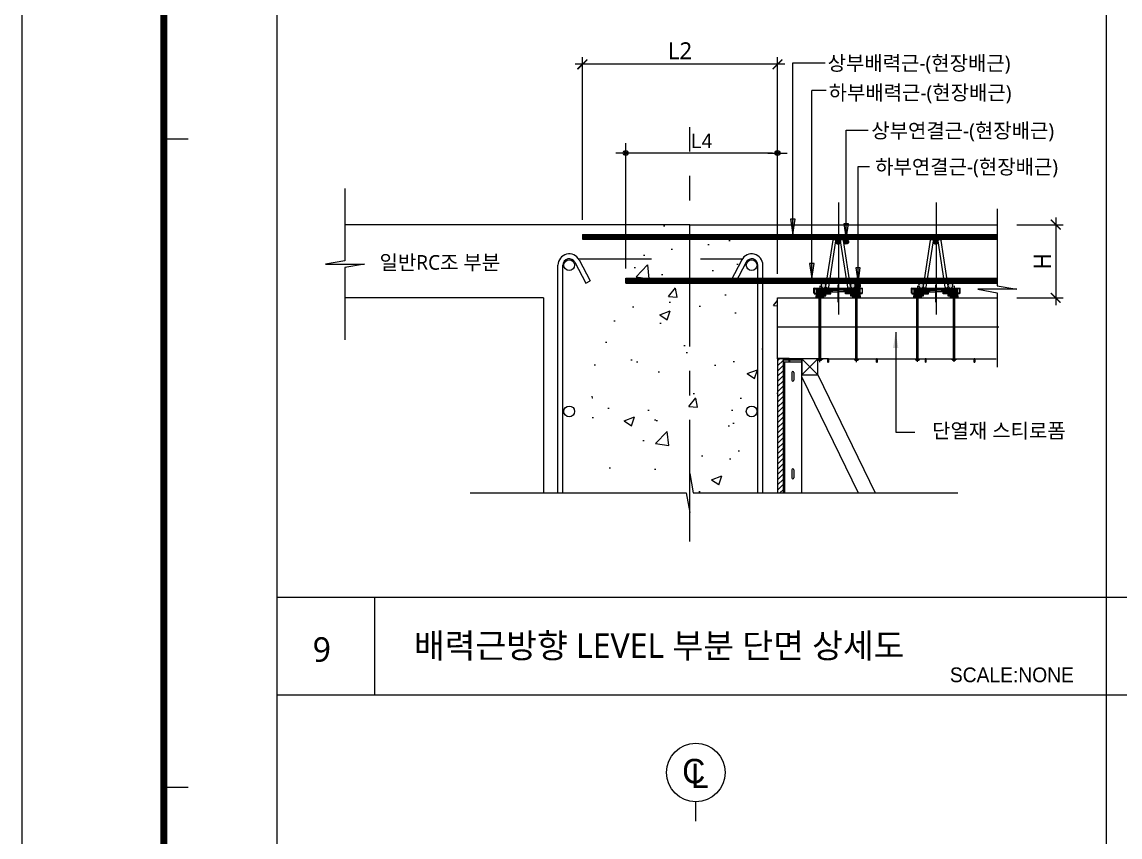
# Model space of a CAD drawing. Extents: x 10983 to 44623, y -18406 to 11294.
# Drawn here: x 10983 to 13234, y -11011 to -9339 of the extents above; entities that cross this region are included whole.
import ezdxf
from ezdxf.enums import TextEntityAlignment as Align

# ---------------------------------------------------------------- set-up
doc = ezdxf.new("R2010")
doc.units = 0
doc.header["$LTSCALE"] = 100
doc.header["$MEASUREMENT"] = 0
doc.header["$PDMODE"] = 3
doc.header["$PDSIZE"] = 10
for name, pattern in [('CEN', [62, 60, -1, 0, -1]), ('CENTERX2', [4, 2.5, -0.5, 0.5, -0.5]), ('HID', [2.5, 1.5, -1]), ('HIDDEN', [0.375, 0.25, -0.125])]:
    doc.linetypes.add(name, pattern=pattern)
doc.layers.get('0').update_dxf_attribs({"linetype": 'CONTINUOUS'})
doc.layers.get('Defpoints').update_dxf_attribs({"color": 165, "linetype": 'CONTINUOUS'})
for name, color, linetype in [('-상부연결근', 4, 'CONTINUOUS'), ('-하부연결근', 4, 'CONTINUOUS'), ('1', 1, 'CONTINUOUS'), ('204', 6, 'CONTINUOUS'), ('205', 2, 'HIDDEN'), ('3', 3, 'CONTINUOUS'), ('AM_8', 55, 'CONTINUOUS'), ('D-TEX1', 6, 'CONTINUOUS'), ('D-TEX3', 9, 'CONTINUOUS'), ('DECK-CEN', 1, 'CEN'), ('DECK-CON', 2, 'CONTINUOUS'), ('DECK-DIM', 255, 'CONTINUOUS'), ('DECK-ETC STEEL', 6, 'CONTINUOUS'), ('DECK-HATCH', 251, 'CONTINUOUS'), ('DECK-LATTICE', 7, 'CONTINUOUS'), ('DECK-MAIN BAR', 2, 'CONTINUOUS'), ('DECK-PG', 4, 'CONTINUOUS'), ('DECK-RC', 251, 'CONTINUOUS'), ('DECK-RC(ETC)', 252, 'CONTINUOUS'), ('DECK-TEXT', 7, 'CONTINUOUS'), ('DECK-TITLE TEXT', 3, 'CONTINUOUS'), ('DECK-TRANS', 3, 'CONTINUOUS'), ('E', 115, 'CONTINUOUS'), ('E2', 7, 'CONTINUOUS'), ('form', 7, 'CONTINUOUS'), ('INSU', 7, 'CONTINUOUS'), ('TEXT', 3, 'CONTINUOUS'), ('기가 강판', 4, 'CONTINUOUS')]:
    doc.layers.add(name, color=color, linetype=linetype)
doc.styles.add('HD', font='Gulim.ttf')
doc.styles.get("Standard").update_dxf_attribs({"font": ''})
doc.styles.add('SY Panel', font='malgun.ttf')
doc.styles.add('VICON TEXT', font='malgun.ttf')
doc.styles.add('돋음', font='Dotum.ttf')
doc.styles.get('STANDARD').set_extended_font_data('Haansoft Dotum')
doc.linetypes.add('BATTING', pattern='A,0.0001,-0.1,[134,ltypeshp.shx,S=0.1,R=0,X=-0.1,Y=0],-0.2,[134,ltypeshp.shx,S=0.1,R=180,X=0.1,Y=0],-0.1', length=0.4001)
doc.dimstyles.new('ISO-25', dxfattribs={"dimtxt": 2.5, "dimasz": 2.5, "dimexe": 1.25, "dimexo": 0.625, "dimtad": 1, "dimtxsty": 'STANDARD', "dimcen": 2.5, "dimadec": 0, "dimazin": 0, "dimtfac": 1, "dimtmove": 0, "dimatfit": 3, "dimfxl": 1, "dimarcsym": 0})
doc.dimstyles.get("Standard").update_dxf_attribs({"dimtxt": 0.18, "dimasz": 0.18, "dimexe": 0.18, "dimexo": 0.0625, "dimgap": 0.09, "dimtad": 0, "dimtih": 1, "dimtoh": 1, "dimdec": 4, "dimzin": 0, "dimdsep": 46, "dimtxsty": 'STANDARD', "dimcen": 0.09, "dimadec": 0, "dimazin": 0, "dimtfac": 1, "dimtdec": 4, "dimtofl": 0, "dimtmove": 0, "dimatfit": 3, "dimfxl": 1, "dimtolj": 1, "dimtzin": 0, "dimarcsym": 0})
doc.dimstyles.new('STDECK-DIM', dxfattribs={"dimtxt": 35, "dimasz": 20, "dimexe": 15, "dimexo": 40, "dimgap": 10, "dimtad": 1, "dimdec": 0, "dimtxsty": 'SY Panel', "dimblk": 'ARCHTICK', "dimcen": 2.5, "dimdle": 15, "dimclrd": 7, "dimclre": 7, "dimclrt": 6, "dimadec": 0, "dimazin": 0, "dimtfac": 1, "dimtdec": 0, "dimtmove": 0, "dimatfit": 3, "dimldrblk": 'ARCHTICK', "dimfxl": 1, "dimarcsym": 0})

# ---------------------------------------------------------------- blocks, each defined once
blk = doc.blocks.new('_ArchTick')
at = {"color": 0, "linetype": 'ByBlock', "const_width": 0.15}
blk.add_lwpolyline([(-0.5, -0.5), (0.5, 0.5)], dxfattribs=at)
blk = doc.blocks.new('*D430')
at = {"layer": 'DECK-DIM', "color": 7, "lineweight": -2}
for p, q in [((12546.4, -9426.3), (12116.4, -9426.3)), ((12131.4, -9745.2), (12131.4, -9411.3)), ((12531.4, -9745.2), (12531.4, -9411.3))]:
    blk.add_line(p, q, dxfattribs=at)
at = {"layer": 'Defpoints', "color": 0, "ltscale": 0.5}
for p in [(12131.4, -9426.3), (12131.4, -9785.2), (12531.4, -9785.2)]:
    blk.add_point(p, dxfattribs=at)
at = {"layer": 'DECK-DIM', "color": 7, "lineweight": -2, "ltscale": 0.5, "xscale": 20, "yscale": 20, "zscale": 20, "rotation": 180}
blk.add_blockref('_ArchTick', (12131.4, -9426.3), dxfattribs=at)
at = {"layer": 'DECK-DIM', "color": 7, "lineweight": -2, "ltscale": 0.5, "xscale": 20, "yscale": 20, "zscale": 20}
blk.add_blockref('_ArchTick', (12531.4, -9426.3), dxfattribs=at)
at = {"layer": 'DECK-DIM', "color": 6, "ltscale": 0.5, "insert": (12331.4, -9398.6), "char_height": 35, "attachment_point": 5, "style": 'SY Panel'}
blk.add_mtext('L2', dxfattribs=at)
blk = doc.blocks.new('*D470')
at = {"layer": 'DECK-DIM', "color": 7, "lineweight": -2}
for p, q in [((13101.8, -9740.2), (13101.8, -9920.2)), ((13021.8, -9755.2), (13116.8, -9755.2)), ((13021.8, -9905.2), (13116.8, -9905.2))]:
    blk.add_line(p, q, dxfattribs=at)
at = {"layer": 'Defpoints', "color": 0, "ltscale": 0.5}
for p in [(12981.8, -9755.2), (12981.8, -9905.2), (13101.8, -9905.2)]:
    blk.add_point(p, dxfattribs=at)
at = {"layer": 'DECK-DIM', "color": 7, "lineweight": -2, "ltscale": 0.5, "xscale": 20, "yscale": 20, "zscale": 20}
for p, rotation in [((13101.8, -9755.2), 90), ((13101.8, -9905.2), 270)]:
    blk.add_blockref('_ArchTick', p, dxfattribs=dict(at, rotation=rotation))
at = {"layer": 'DECK-DIM', "color": 6, "ltscale": 0.5, "insert": (13074.3, -9830.2), "char_height": 35, "attachment_point": 5, "rotation": 90, "style": 'SY Panel'}
blk.add_mtext('H', dxfattribs=at)
blk = doc.blocks.new('DIMDOT')
at = {"color": 0}
blk.add_line((-2, 0), (2, 0), dxfattribs=at)
for radius in [0.5, 0.25]:
    blk.add_circle((0, 0), radius, dxfattribs=at)
blk = doc.blocks.new('*D479')
at = {"color": 0, "linetype": 'ByBlock', "lineweight": -2}
for p, q in [((12220.3, -9845.2), (12220.3, -9588.2)), ((12531.4, -9855.9), (12531.4, -9588.2)), ((12521.4, -9608.2), (12230.3, -9608.2))]:
    blk.add_line(p, q, dxfattribs=at)
at = {"layer": 'Defpoints', "color": 0, "ltscale": 0.5}
for p in [(12220.3, -9608.2), (12220.3, -9865.2), (12531.4, -9875.9)]:
    blk.add_point(p, dxfattribs=at)
at = {"color": 0, "lineweight": -2, "ltscale": 0.5, "xscale": 10, "yscale": 10, "zscale": 10, "rotation": 180}
blk.add_blockref('DIMDOT', (12220.3, -9608.2), dxfattribs=at)
at = {"color": 0, "lineweight": -2, "ltscale": 0.5, "xscale": 10, "yscale": 10, "zscale": 10}
blk.add_blockref('DIMDOT', (12531.4, -9608.2), dxfattribs=at)
at = {"color": 6, "ltscale": 0.5, "insert": (12375.9, -9583.2), "char_height": 30, "attachment_point": 5, "style": '돋음'}
blk.add_mtext('\\A1;L4', dxfattribs=at)
blk = doc.blocks.new('RRWENNN')
at = {"layer": '3', "color": 252, "true_color": 0x939598}
for p, q in [((179.9, -427.9), (180.9, -428.9)), ((182.1, -427.9), (183.1, -428.9)), ((184.2, -427.9), (185.2, -428.9)), ((186.3, -427.9), (187.3, -428.9)), ((188.4, -427.9), (189.4, -428.9)), ((190.5, -427.9), (191.5, -428.9)), ((192.7, -427.9), (193.7, -428.9)), ((194.8, -427.9), (195.8, -428.9)), ((196.9, -427.9), (197.9, -428.9)), ((199, -427.9), (200, -428.9)), ((201.1, -427.9), (202.1, -428.9)), ((203.3, -427.9), (204.3, -428.9)), ((205.4, -427.9), (206.4, -428.9)), ((207.5, -427.9), (208.5, -428.9)), ((209.6, -427.9), (210.6, -428.9)), ((211.8, -427.9), (212.8, -428.9)), ((243.9, -427.9), (244.9, -428.9)), ((246.1, -427.9), (247.1, -428.9)), ((248.2, -427.9), (249.2, -428.9)), ((250.3, -427.9), (251.3, -428.9)), ((252.4, -427.9), (253.4, -428.9)), ((254.5, -427.9), (255.5, -428.9)), ((256.7, -427.9), (257.7, -428.9)), ((258.8, -427.9), (259.8, -428.9)), ((260.9, -427.9), (261.9, -428.9)), ((263, -427.9), (264, -428.9)), ((265.1, -427.9), (266.1, -428.9)), ((267.3, -427.9), (268.3, -428.9)), ((269.4, -427.9), (270.4, -428.9)), ((271.5, -427.9), (272.5, -428.9)), ((273.6, -427.9), (274.6, -428.9)), ((275.8, -427.9), (276.8, -428.9))]:
    blk.add_line(p, q, dxfattribs=at)
blk = doc.blocks.new('GFDCVBVBBB')
at = {"layer": 'AM_8'}
for p, q in [((182.8, -409.8), (183.7, -408.9)), ((182.8, -411.9), (185.8, -408.9)), ((182.8, -414.1), (187.1, -409.8)), ((182.8, -416.2), (187.4, -411.6)), ((182.8, -418.3), (188.2, -412.9)), ((182.8, -420.4), (188.2, -415)), ((182.8, -422.6), (188.2, -417.2)), ((182.8, -424.7), (188.2, -419.3)), ((182.8, -426.8), (188.2, -421.4)), ((183.8, -427.9), (188.7, -423)), ((185.9, -427.9), (189.3, -424.5)), ((188.1, -427.9), (189.9, -426)), ((190.2, -427.9), (202.8, -415.3)), ((191.2, -424.8), (202.8, -413.2)), ((192.3, -427.9), (202.8, -417.4)), ((192.7, -421.1), (200.9, -412.9)), ((193.1, -412.3), (196.4, -408.9)), ((193.1, -414.4), (197.8, -409.7)), ((193.1, -416.5), (197.8, -411.8)), ((193.1, -418.7), (198.8, -412.9)), ((193.6, -409.7), (194.3, -408.9)), ((194.4, -427.9), (202.8, -419.5)), ((196.5, -427.9), (202.8, -421.6)), ((198.7, -427.9), (203.3, -423.3)), ((200.8, -427.9), (205.4, -423.3)), ((202.9, -427.9), (207.5, -423.3)), ((205, -427.9), (209.6, -423.3)), ((207.1, -427.9), (211.7, -423.3)), ((209.3, -427.9), (213.9, -423.3)), ((211.4, -427.9), (215.3, -424)), ((212.8, -428.6), (216.6, -424.9)), ((214.3, -422.9), (215.3, -421.9)), ((214.6, -428.9), (218.7, -424.9)), ((216.8, -428.9), (220.8, -424.9)), ((218.9, -428.9), (222.9, -424.9)), ((221, -428.9), (225.1, -424.9)), ((223.1, -428.9), (227.2, -424.9)), ((225.2, -428.9), (229.3, -424.9)), ((227.3, -422.6), (228.3, -421.6)), ((227.3, -424.7), (228.3, -423.7)), ((227.4, -428.9), (231.4, -424.9)), ((229.5, -428.9), (233.5, -424.9)), ((231.6, -428.9), (235.7, -424.9)), ((233.7, -428.9), (237.8, -424.9)), ((235.8, -428.9), (239.9, -424.9)), ((238, -428.9), (243.6, -423.3)), ((240.1, -428.9), (245.7, -423.3)), ((240.3, -422.3), (241.3, -421.3)), ((240.3, -424.5), (241.4, -423.3)), ((243.2, -427.9), (247.8, -423.3)), ((245.3, -427.9), (249.9, -423.3)), ((247.5, -427.9), (252, -423.3)), ((249.6, -427.9), (262.6, -414.9)), ((251.7, -427.9), (262.6, -417)), ((252.8, -418.3), (262.1, -409.1)), ((252.8, -420.4), (262.1, -411.2)), ((252.8, -422.6), (262.6, -412.8)), ((252.8, -414.1), (254, -412.9)), ((252.8, -416.2), (256.1, -412.9)), ((253.8, -427.9), (262.6, -419.2)), ((255.9, -427.9), (262.9, -421)), ((257.8, -409.1), (258, -408.9)), ((257.8, -411.2), (260.1, -408.9)), ((258.1, -427.9), (263.5, -422.5)), ((260.2, -427.9), (264.1, -424)), ((262.3, -427.9), (264.7, -425.5)), ((264.4, -427.9), (272.8, -419.5)), ((266.5, -427.9), (272.8, -421.6)), ((266.7, -423.5), (272.8, -417.4)), ((267.4, -414.3), (272.8, -408.9)), ((267.4, -416.4), (272.8, -411)), ((267.4, -412.2), (268, -411.6)), ((267.4, -418.6), (272.8, -413.2)), ((267.4, -420.7), (272.8, -415.3)), ((268.6, -411), (270.7, -408.9)), ((268.7, -427.9), (272.8, -423.8)), ((270.8, -427.9), (272.8, -425.9)), ((242.2, -428.9), (242.8, -428.3))]:
    blk.add_line(p, q, dxfattribs=at)
blk = doc.blocks.new('SPACER')
at = {"layer": '1', "color": 252, "true_color": 0x939598}
blk.add_line((9678.9, 718.1), (9678.9, 753.5), dxfattribs=at)
at = {"layer": '1', "color": 252, "lineweight": 5, "true_color": 0x939598}
for points in [[(9641.4, 751.3), (9641.4, 746.3), (9641.4, 720.3)], [(9716.4, 751.3), (9716.4, 746.3), (9716.4, 720.3)]]:
    blk.add_open_spline(points, degree=1, knots=[0, 0, 0.16129, 1, 1], dxfattribs=at)
at = {"layer": '204', "color": 252, "true_color": 0x939598}
for p, q in [((9628.9, 746.7), (9629.9, 746.7)), ((9628.9, 746.7), (9628.9, 746.6)), ((9628.9, 744.9), (9628.9, 746.6)), ((9628.9, 736.4), (9628.9, 744.9)), ((9629.9, 744.9), (9628.9, 744.9)), ((9629.9, 746.8), (9629.9, 745.8)), ((9629.9, 746.8), (9663.9, 746.8)), ((9663.9, 745.8), (9629.9, 745.8)), ((9629.9, 745.8), (9629.9, 745.3)), ((9629.9, 745.3), (9629.9, 744.9)), ((9633.9, 745.8), (9633.9, 730.8)), ((9663.9, 745.8), (9633.9, 745.8)), ((9641.4, 744.8), (9639.3, 739.8)), ((9644.2, 738.2), (9641.4, 744.8)), ((9663.9, 746.8), (9663.9, 745.8)), ((9663.9, 746.8), (9693.9, 746.8)), ((9663.9, 746.8), (9663.9, 745.8)), ((9693.9, 745.8), (9693.9, 746.8)), ((9693.9, 745.8), (9693.9, 746.8)), ((9693.9, 746.8), (9727.9, 746.8)), ((9723.9, 745.8), (9693.9, 745.8)), ((9727.9, 745.8), (9693.9, 745.8)), ((9716.4, 744.8), (9713.7, 738.2)), ((9718.5, 739.8), (9716.4, 744.8)), ((9723.9, 730.8), (9723.9, 745.8)), ((9727.9, 745.8), (9727.9, 746.8)), ((9727.9, 746.7), (9728.9, 746.7)), ((9727.9, 745.3), (9727.9, 745.8)), ((9727.9, 744.9), (9727.9, 745.3)), ((9728.9, 744.9), (9727.9, 744.9)), ((9728.9, 746.7), (9728.9, 746.6)), ((9728.9, 744.9), (9728.9, 746.6)), ((9728.9, 736.4), (9728.9, 744.9)), ((9628.9, 736.4), (9629.9, 736.4)), ((9629.9, 736.4), (9629.9, 735.9)), ((9629.9, 735.9), (9629.9, 734.8)), ((9629.9, 734.8), (9633.9, 734.8)), ((9633.9, 726.8), (9633.9, 730.8)), ((9638.2, 726.8), (9633.9, 726.8)), ((9639.3, 729.5), (9638.2, 729.5)), ((9638.2, 729.5), (9638.2, 726.8)), ((9644.7, 726.8), (9638.2, 726.8)), ((9639.3, 739.8), (9639.3, 729.5)), ((9639.3, 739.8), (9639.4, 739.8)), ((9639.3, 729.5), (9639.4, 729.5)), ((9639.4, 739.8), (9639.4, 729.5)), ((9639.8, 738.2), (9639.4, 738.2)), ((9639.8, 729.5), (9639.4, 729.5)), ((9640.2, 739.8), (9639.8, 738.2)), ((9639.8, 729.5), (9639.8, 738.2)), ((9640.2, 729.5), (9639.8, 729.5)), ((9641.4, 739.8), (9640.2, 739.8)), ((9640.2, 739.8), (9640.2, 729.5)), ((9641.4, 729.5), (9640.2, 729.5)), ((9641.4, 739.8), (9641.4, 729.5)), ((9642.7, 738.2), (9641.4, 738.2)), ((9642.7, 729.5), (9641.4, 729.5)), ((9643.4, 739.8), (9642.7, 739.8)), ((9642.7, 739.8), (9642.7, 729.5)), ((9643.4, 729.5), (9642.7, 729.5)), ((9644, 738.2), (9643.4, 739.8)), ((9643.4, 739.8), (9643.4, 729.5)), ((9644, 729.5), (9643.4, 729.5)), ((9644.2, 738.2), (9644, 738.2)), ((9644, 729.5), (9644, 738.2)), ((9644.2, 729.5), (9644, 729.5)), ((9644.2, 729.5), (9644.2, 738.2)), ((9644.7, 729.5), (9644.2, 729.5)), ((9644.7, 726.8), (9644.7, 729.5)), ((9648.9, 726.8), (9644.7, 726.8)), ((9648.9, 730.8), (9653.9, 730.8)), ((9648.9, 730.8), (9648.9, 726.8)), ((9653.9, 741.2), (9653.9, 741.2)), ((9653.9, 730.8), (9653.9, 741.2)), ((9653.9, 738.8), (9665.4, 738.8)), ((9653.9, 734.8), (9663.9, 734.8)), ((9663.9, 735.9), (9663.9, 738.8)), ((9663.9, 734.8), (9663.9, 735.9)), ((9665.4, 738.8), (9665.4, 741.2)), ((9666.4, 738.8), (9665.4, 738.8)), ((9666.4, 742.8), (9666.4, 738.8)), ((9666.4, 738.8), (9678.4, 738.8)), ((9678.4, 742.8), (9678.4, 738.8)), ((9679.4, 738.8), (9678.4, 738.8)), ((9679.4, 738.8), (9679.4, 742.8)), ((9691.4, 738.8), (9679.4, 738.8)), ((9691.4, 738.8), (9691.4, 742.8)), ((9692.4, 738.8), (9691.4, 738.8)), ((9692.4, 741.2), (9692.4, 738.8)), ((9703.9, 738.8), (9692.4, 738.8)), ((9693.9, 735.9), (9693.9, 738.8)), ((9693.9, 734.8), (9693.9, 735.9)), ((9703.9, 734.8), (9693.9, 734.8)), ((9703.9, 741.2), (9703.9, 730.8)), ((9703.9, 730.8), (9708.9, 730.8)), ((9708.9, 726.8), (9708.9, 730.8)), ((9713.2, 726.8), (9708.9, 726.8)), ((9713.7, 729.5), (9713.2, 729.5)), ((9713.2, 729.5), (9713.2, 726.8)), ((9713.2, 726.8), (9719.7, 726.8)), ((9713.7, 738.2), (9713.8, 738.2)), ((9713.7, 738.2), (9713.7, 729.5)), ((9713.7, 729.5), (9713.8, 729.5)), ((9713.8, 738.2), (9714.4, 739.8)), ((9713.8, 729.5), (9713.8, 738.2)), ((9713.8, 729.5), (9714.4, 729.5)), ((9714.4, 739.8), (9715.2, 739.8)), ((9714.4, 739.8), (9714.4, 729.5)), ((9714.4, 729.5), (9715.2, 729.5)), ((9715.2, 739.8), (9715.2, 729.5)), ((9715.2, 738.2), (9716.4, 738.2)), ((9715.2, 729.5), (9716.4, 729.5)), ((9716.4, 739.8), (9717.7, 739.8)), ((9716.4, 739.8), (9716.4, 729.5)), ((9716.4, 729.5), (9717.7, 729.5)), ((9717.7, 739.8), (9718, 738.2)), ((9717.7, 739.8), (9717.7, 729.5)), ((9717.7, 729.5), (9718, 729.5)), ((9718, 738.2), (9718.4, 738.2)), ((9718, 729.5), (9718, 738.2)), ((9718, 729.5), (9718.4, 729.5)), ((9718.5, 739.8), (9718.4, 739.8)), ((9718.4, 739.8), (9718.4, 729.5)), ((9718.5, 729.5), (9718.4, 729.5)), ((9718.5, 729.5), (9718.5, 739.8)), ((9719.7, 729.5), (9718.5, 729.5)), ((9719.7, 726.8), (9719.7, 729.5)), ((9723.9, 726.8), (9719.7, 726.8)), ((9727.9, 734.8), (9723.9, 734.8)), ((9723.9, 730.8), (9723.9, 726.8)), ((9727.9, 735.9), (9727.9, 736.4)), ((9727.9, 736.4), (9728.9, 736.4)), ((9727.9, 734.8), (9727.9, 735.9))]:
    blk.add_line(p, q, dxfattribs=at)
at = {"layer": '204', "color": 252, "lineweight": 5, "true_color": 0x939598}
for p, q in [((9629.9, 746.6), (9628.9, 746.6)), ((9727.9, 746.6), (9728.9, 746.6)), ((9629.9, 735.9), (9633.9, 735.9)), ((9653.9, 735.9), (9663.9, 735.9)), ((9703.9, 735.9), (9693.9, 735.9)), ((9727.9, 735.9), (9723.9, 735.9))]:
    blk.add_line(p, q, dxfattribs=at)
for points, degree in [([(9629.9, 745.3), (9633.9, 745.3)], 1), ([(9727.9, 745.3), (9726.6, 745.3), (9725.3, 745.3), (9723.9, 745.3)], 3)]:
    blk.add_open_spline(points, degree=degree, dxfattribs=at)
at = {"layer": '204', "color": 252, "true_color": 0x939598}
for points in [[(9653.9, 741.2), (9665.4, 741.2)], [(9666.4, 742.8), (9678.4, 742.8)], [(9691.4, 742.8), (9679.4, 742.8)], [(9703.9, 741.2), (9692.4, 741.2)]]:
    blk.add_open_spline(points, degree=1, dxfattribs=at)
at = {"layer": '205', "color": 252, "lineweight": 5, "true_color": 0x939598}
for p, q in [((9629.9, 746.3), (9628.9, 746.3)), ((9629.9, 745.7), (9663.9, 745.7)), ((9629.9, 744.9), (9629.9, 736.7)), ((9663.9, 745.8), (9663.9, 745.3)), ((9693.9, 745.7), (9663.9, 745.7)), ((9663.9, 745.3), (9663.9, 745.3)), ((9663.9, 745.3), (9663.9, 745.3)), ((9663.9, 738.8), (9663.9, 745.3)), ((9663.9, 745.3), (9663.9, 745.3)), ((9693.9, 745.8), (9693.9, 745.3)), ((9727.9, 745.7), (9693.9, 745.7)), ((9693.9, 738.8), (9693.9, 745.3)), ((9693.9, 745.3), (9693.9, 745.3)), ((9693.9, 745.3), (9693.9, 745.3)), ((9693.9, 745.3), (9693.9, 745.3)), ((9727.9, 746.3), (9728.9, 746.3)), ((9727.9, 744.9), (9727.9, 736.7)), ((9629.9, 738.8), (9628.9, 738.8)), ((9629.9, 738.1), (9628.9, 738.1)), ((9629.9, 736.4), (9629.9, 736.7)), ((9629.9, 736.2), (9633.9, 736.2)), ((9629.9, 735.8), (9633.9, 735.8)), ((9633.9, 741.8), (9653.9, 741.8)), ((9653.9, 736.2), (9633.9, 736.2)), ((9633.9, 735.9), (9653.9, 735.9)), ((9653.9, 735.8), (9633.9, 735.8)), ((9633.9, 734.8), (9653.9, 734.8)), ((9648.9, 730.8), (9633.9, 730.8)), ((9638.8, 738.2), (9639.4, 739.8)), ((9639.4, 738.2), (9638.8, 738.2)), ((9638.8, 729.5), (9638.8, 738.2)), ((9642.7, 739.8), (9643, 738.2)), ((9643, 738.2), (9642.7, 738.2)), ((9643, 729.5), (9643, 738.2)), ((9643.9, 735.8), (9643.9, 734.8)), ((9647.9, 734.8), (9647.9, 735.8)), ((9653.9, 741.2), (9653.9, 741.8)), ((9653.9, 736.2), (9663.9, 736.2)), ((9653.9, 735.8), (9663.9, 735.8)), ((9703.9, 736.2), (9693.9, 736.2)), ((9703.9, 735.8), (9693.9, 735.8)), ((9723.9, 741.8), (9703.9, 741.8)), ((9703.9, 741.2), (9703.9, 741.8)), ((9703.9, 736.2), (9723.9, 736.2)), ((9723.9, 735.9), (9703.9, 735.9)), ((9703.9, 735.8), (9723.9, 735.8)), ((9723.9, 734.8), (9703.9, 734.8)), ((9708.9, 730.8), (9723.9, 730.8)), ((9709.9, 734.8), (9709.9, 735.8)), ((9713.9, 735.8), (9713.9, 734.8)), ((9715.2, 739.8), (9714.8, 738.2)), ((9714.8, 738.2), (9715.2, 738.2)), ((9714.8, 729.5), (9714.8, 738.2)), ((9719, 738.2), (9718.4, 739.8)), ((9718.4, 738.2), (9719, 738.2)), ((9719, 729.5), (9719, 738.2)), ((9727.9, 736.2), (9723.9, 736.2)), ((9727.9, 735.8), (9723.9, 735.8)), ((9727.9, 738.8), (9728.9, 738.8)), ((9727.9, 738.1), (9728.9, 738.1)), ((9727.9, 736.4), (9727.9, 736.7))]:
    blk.add_line(p, q, dxfattribs=at)
at = {"layer": '205', "color": 252, "lineweight": 5, "true_color": 0x939598, "extrusion": (0, 0, -1)}
for centre in [(-9646.9, 739.3), (-9646.9, 739.3), (-9710.9, 739.3), (-9710.9, 739.3)]:
    blk.add_circle(centre, 1.5, dxfattribs=at)
at = {"layer": '205', "color": 252, "lineweight": 5, "true_color": 0x939598}
for points, degree in [([(9633.9, 745.3), (9663.9, 745.3)], 1), ([(9723.9, 745.3), (9713.9, 745.3), (9703.9, 745.3), (9693.9, 745.3)], 3)]:
    blk.add_open_spline(points, degree=degree, dxfattribs=at)
at = {"color": 252, "true_color": 0x939598, "xscale": -1, "rotation": 180}
for name in ['RRWENNN', 'GFDCVBVBBB']:
    blk.add_blockref(name, (9451.1, 317.9), dxfattribs=at)
blk = doc.blocks.new('D1')
at = {"layer": 'DECK-MAIN BAR'}
h = blk.add_hatch(color=256, dxfattribs=at)
h.dxf.hatch_style = 1
h.paths.add_polyline_path([(108808.1, 42358.1, -1), (108818.1, 42358.1, -1)])
h = blk.add_hatch(color=256, dxfattribs=at)
h.dxf.hatch_style = 1
h.paths.add_polyline_path([(108848.2, 42268.1, -1), (108838.2, 42268.1, -1)])
h.paths.add_polyline_path([(108788.1, 42268.2, -0.947148), (108778.1, 42267.6, 0.026694), (108778.1, 42268.1, 0.027143), (108778.1, 42268.7, -0.948001)])
at = {"layer": 'DECK-LATTICE', "ltscale": 0.5}
for p, q in [((108787.8, 42266.4), (108802.4, 42360.6)), ((108793.7, 42265.2), (108808.4, 42360)), ((108832.5, 42265.2), (108817.9, 42359.9)), ((108838.4, 42266.4), (108823.8, 42361.2))]:
    blk.add_line(p, q, dxfattribs=at)
for centre, radius, start, end in [((108805.3, 42360), 3.02, 359.9652, 168.0672), ((108821, 42360), 3.05, 22.524, 182.0989), ((108790.9, 42266.1), 3.02, 174.948, 342.6014), ((108835.4, 42266.1), 3.02, 197.3986, 5.052)]:
    blk.add_arc(centre, radius, start, end, dxfattribs=at)
at = {"layer": 'DECK-MAIN BAR', "ltscale": 0.5}
for centre in [(108813.1, 42358.1), (108783.1, 42268.2), (108843.2, 42268.1)]:
    blk.add_circle(centre, 5, dxfattribs=at)
at = {"layer": 'DECK-PG', "xscale": -1}
blk.add_blockref('SPACER', (118492.1, 41516.3), dxfattribs=at)

msp = doc.modelspace()

# ---------------------------------------------------------------- hatches: boundary and pattern name
at = {"layer": '-상부연결근'}
h = msp.add_hatch(color=256, dxfattribs=at)
h.dxf.hatch_style = 1
h.paths.add_polyline_path([(12677.1, -9790.2, 1), (12667.1, -9790.2, 1)])
at = {"layer": '-하부연결근'}
h = msp.add_hatch(color=256, dxfattribs=at)
h.dxf.hatch_style = 1
h.paths.add_polyline_path([(12701, -9880.3, -1), (12691, -9880.3, -1)])
at = {"linetype": 'ByBlock'}
h = msp.add_hatch(color=256, dxfattribs=at)
h.paths.add_polyline_path([(12567.8, -9743.7), (12563.1, -9743.7), (12563.1, -9775.2)])
h.paths.add_polyline_path([(12563.1, -9743.7), (12558.3, -9743.7), (12563.1, -9775.2)])
h = msp.add_hatch(color=256, dxfattribs=at)
h.paths.add_polyline_path([(12676.8, -9753.7), (12672.1, -9753.7), (12672.1, -9785.2)])
h.paths.add_polyline_path([(12672.1, -9753.7), (12667.4, -9753.7), (12672.1, -9785.2)])
h = msp.add_hatch(color=256, dxfattribs=at)
h.paths.add_polyline_path([(12606.8, -9834.5), (12602.1, -9834.5), (12602.1, -9865.9)])
h.paths.add_polyline_path([(12602.1, -9834.5), (12597.3, -9834.5), (12602.1, -9865.9)])
h = msp.add_hatch(color=256, dxfattribs=at)
h.paths.add_polyline_path([(12701.2, -9843.7), (12696.5, -9843.7), (12696.5, -9875.2)])
h.paths.add_polyline_path([(12696.5, -9843.7), (12691.8, -9843.7), (12696.5, -9875.2)])
at = {"layer": 'DECK-HATCH', "linetype": 'ByBlock'}
h = msp.add_hatch(dxfattribs=at)
h.set_pattern_fill('AR-CONC', color=256, scale=30, style=0)
h.set_pattern_definition([(50, (-117235.05, -53628.86), (215.17805, -18.82564), [22.5, -247.5]), (355, (-117235.05, -53628.86), (-41.6254, 225.65764), [18, -198]), (100.4514, (-117217.12, -53630.43), (173.5528, 206.83186), [19.12206, -210.34263]), (46.1842, (-117235.05, -53568.86), (320.1723, -49.6557), [33.75, -371.25]), (96.6356, (-117208.37, -53573), (280.3988, 292.23536), [28.6831, -315.5139]), (351.1842, (-117235.05, -53568.86), (280.3986, 292.2356), [27, -297]), (21, (-117205.05, -53583.86), (179.07212, -120.78567), [22.5, -247.5]), (326, (-117205.05, -53583.86), (72.9946, 217.545), [18, -198]), (71.4514, (-117190.13, -53593.93), (252.0668, 96.75915), [19.12206, -210.34263]), (37.5, (-117235.05, -53628.86), (3.647957, 99.868156), [0, -195.6, 0, -201, 0, -198.75]), (7.5, (-117235.05, -53628.86), (78.92086, 118.32351), [0, -114.6, 0, -191.1, 0, -75.75]), (327.5, (-117301.95, -53628.86), (160.14673, -6.76646), [0, -75, 0, -234, 0, -310.5]), (317.5, (-117331.95, -53628.86), (174.95585, 30.0315), [0, -97.5, 0, -155.4, 0, -220.5])])
h.paths.add_polyline_path([(12351.4, -9755.2), (12151.4, -9755.2), (12151.4, -10305.3), (12344.4, -10305.3), (12351.4, -10345.3), (12351.4, -10265.3)])
h.paths.add_polyline_path([(12531.4, -9755.2), (12351.4, -9755.2), (12351.4, -10265.3), (12358.4, -10305.3), (12531.4, -10305.3)])
h = msp.add_hatch(dxfattribs=at)
h.set_pattern_fill('ANSI31', color=256, scale=60, style=0)
h.set_pattern_definition([(45, (-161757.803, -15583.08), (-5.30330086, 5.30330086), [])])
h.paths.add_polyline_path([(12543.4, -10030.2), (12531.4, -10030.2), (12531.4, -10305.3), (12543.4, -10305.3)])

# ---------------------------------------------------------------- linework, layer by layer
at = {"layer": '-상부연결근'}
msp.add_circle((12672.1, -9790.2), 5, dxfattribs=at)
at = {"layer": '-하부연결근'}
msp.add_circle((12696, -9880.3), 5, dxfattribs=at)
at = {"linetype": 'ByBlock'}
for p, q in [((11505.1, -7220.2), (11505.1, -12170.2)), ((13205.1, -7220.2), (13205.1, -12170.2)), ((12563.1, -9423), (12629, -9423)), ((12563.1, -9775.2), (12563.1, -9423)), ((12602.1, -9865.9), (12602.1, -9479.9)), ((12631.1, -9479.9), (12602.1, -9479.9)), ((12672.1, -9785.2), (12672.1, -9561.6)), ((12672.1, -9561.6), (12717.2, -9561.6)), ((12696.5, -9875.2), (12696.5, -9635.7)), ((12696.5, -9635.7), (12719.7, -9635.7)), ((12531.4, -10030.2), (12531.4, -9905.2)), ((12616.9, -10030.7), (12616.9, -9905.2)), ((12619.9, -10030.7), (12619.9, -9905.2)), ((12691.9, -10030.7), (12691.9, -9905.2)), ((12691.9, -10030.7), (12691.9, -9911.2)), ((12694.9, -10030.7), (12694.9, -9905.2)), ((12694.9, -10030.7), (12694.9, -9911.2)), ((12816.9, -10030.7), (12816.9, -9905.2)), ((12819.9, -10030.7), (12819.9, -9905.2)), ((12891.9, -10030.7), (12891.9, -9905.2)), ((12891.9, -10030.2), (12891.9, -9911.2)), ((12894.9, -10030.7), (12894.9, -9905.2)), ((12894.9, -10030.2), (12894.9, -9911.2)), ((18305.1, -10520.2), (11505.1, -10520.2)), ((11705.1, -10520.2), (11705.1, -10720.2)), ((18305.1, -10720.2), (11505.1, -10720.2))]:
    msp.add_line(p, q, dxfattribs=at)
for points in [[(12567.8, -9743.7), (12558.3, -9743.7), (12563.1, -9775.2), (12567.8, -9743.7)], [(12676.8, -9753.7), (12667.4, -9753.7), (12672.1, -9785.2), (12676.8, -9753.7)], [(12676.8, -9753.7), (12667.4, -9753.7), (12672.1, -9785.2), (12676.8, -9753.7)], [(12606.8, -9834.5), (12597.3, -9834.5), (12602.1, -9865.9), (12606.8, -9834.5)], [(12701.2, -9843.7), (12691.8, -9843.7), (12696.5, -9875.2), (12701.2, -9843.7)]]:
    msp.add_lwpolyline(points, dxfattribs=at)
at = {"layer": 'DECK-CEN', "linetype": 'CENTERX2'}
msp.add_line((12351.4, -10405.3), (12351.4, -9555.2), dxfattribs=at)
at = {"layer": 'DECK-CEN', "ltscale": 0.5}
for p, q in [((12656.4, -9709.7), (12656.4, -9939.7)), ((12856.4, -9709.7), (12856.4, -9939.7)), ((12618.4, -10037.2), (12618.4, -9911.2)), ((12693.4, -10037.2), (12693.4, -9911.2)), ((12693.4, -10037.2), (12693.4, -9912.1)), ((12818.4, -10036.7), (12818.4, -9911.2)), ((12893.4, -10036.7), (12893.4, -9911.2)), ((12893.4, -10036.7), (12893.4, -9912.1))]:
    msp.add_line(p, q, dxfattribs=at)
at = {"layer": 'DECK-CON'}
for p, q in [((12351.4, -9755.2), (11644.7, -9755.2)), ((12351.4, -9755.2), (12981.8, -9755.2)), ((12051.4, -9905.2), (11644.7, -9905.2))]:
    msp.add_line(p, q, dxfattribs=at)
for points in [[(11644.7, -9681.2), (11644.7, -9829.1), (11604.7, -9836.2), (11684.7, -9836.2), (11644.7, -9843.2), (11644.7, -9991.2)], [(12981.8, -9722.7), (12981.8, -9880.7), (13021.8, -9887.7), (12941.8, -9887.7), (12981.8, -9894.8), (12981.8, -10047.4)], [(11901.4, -10305.3), (12344.4, -10305.3), (12351.4, -10345.3), (12351.4, -10265.3), (12358.4, -10305.3), (12901.4, -10305.3)]]:
    msp.add_lwpolyline(points, dxfattribs=at)
msp.add_lwpolyline([(12543.4, -10030.2), (12531.4, -10030.2), (12531.4, -10305.3), (12543.4, -10305.3)], close=True, dxfattribs=at)
at = {"layer": 'DECK-ETC STEEL'}
msp.add_lwpolyline([(12546.4, -10030.2), (12543.4, -10030.2), (12543.4, -10305.3), (12546.4, -10305.3), (12546.4, -10036.2), (12581.4, -10036.2), (12581.4, -10033.2), (12546.4, -10033.2), (12546.4, -10030.2), (12543.4, -10030.2)], dxfattribs=at)
at = {"layer": 'DECK-LATTICE'}
for p, q in [((12131.4, -9775.2), (12981.8, -9775.2)), ((12131.4, -9775.2), (12131.4, -9785.2)), ((12131.4, -9785.2), (12981.8, -9785.2)), ((12220.3, -9865.2), (12981.8, -9865.2)), ((12220.3, -9875.2), (12220.3, -9865.2)), ((12220.3, -9875.2), (12981.8, -9875.2))]:
    msp.add_line(p, q, dxfattribs=at)
at = {"layer": 'DECK-RC'}
for p, q in [((12115.9, -9832.1), (12138.4, -9875.1)), ((12124.8, -9827.5), (12147.3, -9870.5)), ((12458, -9827.5), (12435.5, -9870.5)), ((12466.9, -9832.1), (12444.4, -9875.1)), ((12081.4, -10305.3), (12081.4, -9838.2)), ((12091.4, -10305.3), (12091.4, -9838.2)), ((12491.4, -10305.3), (12491.4, -9838.2)), ((12501.4, -10305.3), (12501.4, -9838.2)), ((12138.4, -9875.1), (12147.3, -9870.5)), ((12444.4, -9875.1), (12435.5, -9870.5))]:
    msp.add_line(p, q, dxfattribs=at)
at = {"layer": 'DECK-RC', "linetype": 'HID'}
msp.add_line((12123.4, -9825.2), (12459.4, -9825.2), dxfattribs=at)
at = {"layer": 'DECK-RC'}
for centre in [(12104.4, -9838.2), (12478.4, -9838.2), (12104.4, -10138.2), (12478.4, -10138.2)]:
    msp.add_circle(centre, 11, dxfattribs=at)
for centre, radius, start, end in [((12104.4, -9838.2), 23, 27.5898, 180), ((12104.4, -9838.2), 13, 27.5824, 180), ((12478.4, -9838.2), 23, 0, 152.4102), ((12478.4, -9838.2), 13, 0, 152.4176)]:
    msp.add_arc(centre, radius, start, end, dxfattribs=at)
at = {"layer": 'DECK-RC(ETC)'}
for p, q in [((12614.4, -10063.2), (12581.4, -10030.2)), ((12581.4, -10063.2), (12614.4, -10030.2)), ((12581.4, -10305.3), (12581.4, -10036.2)), ((12560.9, -10058.2), (12560.9, -10074.2)), ((12564.9, -10058.2), (12564.9, -10074.2)), ((12581.4, -10068.3), (12696.8, -10305.3)), ((12614.4, -10063.2), (12731.4, -10305.3)), ((12560.9, -10258.2), (12560.9, -10274.2)), ((12564.9, -10258.2), (12564.9, -10274.2))]:
    msp.add_line(p, q, dxfattribs=at)
msp.add_lwpolyline([(12614.4, -10030.2), (12581.4, -10030.2), (12581.4, -10063.2), (12614.4, -10063.2), (12614.4, -10030.2)], dxfattribs=at)
for centre, start, end in [((12562.9, -10058.2), 0, 180), ((12562.9, -10058.2), 0, 180), ((12562.9, -10074.2), 180, 0), ((12562.9, -10258.2), 0, 180), ((12562.9, -10258.2), 0, 180), ((12562.9, -10274.2), 180, 0)]:
    msp.add_arc(centre, 2, start, end, dxfattribs=at)
at = {"layer": 'DECK-TRANS', "const_width": 10}
for points in [[(12981.8, -9780.2), (12131.4, -9780.2)], [(12981.8, -9870.2), (12220.3, -9870.2)]]:
    msp.add_lwpolyline(points, dxfattribs=at)
at = {"layer": 'Defpoints'}
msp.add_lwpolyline([(10982.5, -12466.3), (19392.5, -12466.3), (19392.5, -6526.2), (10982.5, -6526.2)], close=True, dxfattribs=at)
at = {"layer": 'E', "linetype": 'ByBlock'}
for p, q in [((12051.4, -9905.2), (12051.4, -10305.3)), ((12531.4, -10030.2), (12531.4, -9905.2)), ((12531.4, -9905.2), (12981.8, -9905.2)), ((12543.2, -10030.2), (12531.4, -10030.2)), ((12531.4, -10030.2), (12531.4, -10305.3))]:
    msp.add_line(p, q, dxfattribs=at)
msp.add_lwpolyline([(12543.4, -10030.2), (12531.4, -10030.2), (12531.4, -10305.3), (12543.4, -10305.3)], close=True, dxfattribs=at)
msp.add_lwpolyline([(12543.4, -10030.2), (12531.4, -10030.2), (12531.4, -10305.3), (12543.4, -10305.3)], close=True, dxfattribs=at)
at = {"layer": 'E2', "linetype": 'ByBlock'}
for p, q in [((12618.4, -10031.7), (12618.4, -10033.7)), ((12693.4, -10031.7), (12693.4, -10033.7)), ((12818.4, -10031.7), (12818.4, -10033.7)), ((12893.4, -10031.7), (12893.4, -10033.7)), ((12893.4, -10031.7), (12893.4, -10033.7)), ((12363.9, -10978.8), (12363.9, -10938.8))]:
    msp.add_line(p, q, dxfattribs=at)
for points in [[(12613.4, -10031.7), (12613.4, -10030.7), (12623.4, -10030.7), (12623.4, -10031.7)], [(12615.9, -10033.7), (12615.9, -10031.7), (12620.9, -10031.7), (12620.9, -10033.7)], [(12688.4, -10031.7), (12688.4, -10030.7), (12698.4, -10030.7), (12698.4, -10031.7)], [(12690.9, -10033.7), (12690.9, -10031.7), (12695.9, -10031.7), (12695.9, -10033.7)], [(12813.4, -10031.7), (12813.4, -10030.7), (12823.4, -10030.7), (12823.4, -10031.7)], [(12815.9, -10033.7), (12815.9, -10031.7), (12820.9, -10031.7), (12820.9, -10033.7)], [(12888.4, -10031.7), (12888.4, -10030.7), (12898.4, -10030.7), (12898.4, -10031.7)], [(12888.4, -10031.7), (12888.4, -10030.7), (12898.4, -10030.7), (12898.4, -10031.7)], [(12890.9, -10033.7), (12890.9, -10031.7), (12895.9, -10031.7), (12895.9, -10033.7)], [(12890.9, -10033.7), (12890.9, -10031.7), (12895.9, -10031.7), (12895.9, -10033.7)]]:
    msp.add_lwpolyline(points, close=True, dxfattribs=at)
msp.add_circle((12363.9, -10878.8), 60, dxfattribs=at)
at = {"layer": 'form', "color": 30}
for p, q in [((11273.2, -9579.3), (11323.2, -9579.3)), ((11273.2, -10908.9), (11323.2, -10908.9))]:
    msp.add_line(p, q, dxfattribs=at)
at = {"layer": 'form', "color": 30, "const_width": 14.2}
msp.add_lwpolyline([(11273.2, -6920.2), (11273.2, -12238.4), (19226.8, -12238.4), (19226.8, -6920.2)], close=True, dxfattribs=at)
at = {"layer": 'INSU', "linetype": 'BATTING', "ltscale": 1.5}
msp.add_line((12985, -9965.2), (12531.2, -9965.2), dxfattribs=at)
at = {"layer": '기가 강판'}
for p, q in [((12531.7, -10029.2), (12535.2, -10029.2)), ((12555.1, -10029.7), (12531.7, -10029.7)), ((12555.1, -10030.2), (12531.7, -10030.2)), ((12535.2, -10029.7), (12535.2, -10029.2)), ((12555.2, -10035.7), (12555.2, -10030.3)), ((12555.7, -10030.3), (12555.7, -10035.7)), ((12556.2, -10030.8), (12556.2, -10035.7)), ((12634.4, -10030.2), (12556.3, -10030.2)), ((12634.4, -10030.7), (12556.3, -10030.7)), ((12634.7, -10037.2), (12634.7, -10030.9)), ((12635.2, -10030.9), (12635.2, -10037.2)), ((12635.7, -10030.9), (12635.7, -10037.2)), ((12635.9, -10030.2), (12734.4, -10030.2)), ((12635.9, -10030.7), (12734.4, -10030.7)), ((12734.7, -10037.2), (12734.7, -10030.9)), ((12735.2, -10030.9), (12735.2, -10037.2)), ((12735.7, -10030.9), (12735.7, -10037.2)), ((12735.9, -10030.2), (12834.4, -10030.2)), ((12735.9, -10030.7), (12834.4, -10030.7)), ((12834.7, -10037.2), (12834.7, -10030.9)), ((12835.2, -10030.9), (12835.2, -10037.2)), ((12835.7, -10030.9), (12835.7, -10037.2)), ((12835.9, -10030.2), (12934.4, -10030.2)), ((12835.9, -10030.7), (12934.4, -10030.7)), ((12934.7, -10037.2), (12934.7, -10030.9)), ((12935.2, -10030.9), (12935.2, -10037.2)), ((12935.7, -10030.9), (12935.7, -10037.2)), ((12935.9, -10030.2), (12980, -10030.2)), ((12935.9, -10030.7), (12980, -10030.7))]:
    msp.add_line(p, q, dxfattribs=at)
for centre, radius, start, end in [((12531.7, -10029.7), 0.5, 90, 270), ((12555.1, -10030.3), 0.6, 0, 90), ((12555.1, -10030.3), 0.1, 0, 90), ((12555.7, -10035.7), 0.5, 180, 0), ((12556.3, -10030.8), 0.6, 90, 180), ((12556.3, -10030.8), 0.1, 90, 180), ((12634.4, -10030.9), 0.75, 0, 90), ((12634.4, -10030.9), 0.25, 0, 90), ((12635.2, -10037.2), 0.5, 180, 360), ((12635.9, -10030.9), 0.75, 90, 180), ((12635.9, -10030.9), 0.25, 90, 180), ((12734.4, -10030.9), 0.75, 0, 90), ((12734.4, -10030.9), 0.25, 0, 90), ((12735.2, -10037.2), 0.5, 180, 0), ((12735.9, -10030.9), 0.75, 90, 180), ((12735.9, -10030.9), 0.25, 90, 180), ((12834.4, -10030.9), 0.75, 0, 90), ((12834.4, -10030.9), 0.25, 0, 90), ((12835.2, -10037.2), 0.5, 180, 360), ((12835.9, -10030.9), 0.75, 90, 180), ((12835.9, -10030.9), 0.25, 90, 180), ((12934.4, -10030.9), 0.75, 0, 90), ((12934.4, -10030.9), 0.25, 0, 90), ((12935.2, -10037.2), 0.5, 180, 360), ((12935.9, -10030.9), 0.75, 90, 180), ((12935.9, -10030.9), 0.25, 90, 180)]:
    msp.add_arc(centre, radius, start, end, dxfattribs=at)

# ---------------------------------------------------------------- block references
at = {"layer": 'DECK-LATTICE', "ltscale": 0.5, "xscale": -1}
for p in [(121469, -52148.3), (121669, -52148.3)]:
    msp.add_blockref('D1', p, dxfattribs=at)

# ---------------------------------------------------------------- texts
at = {"layer": 'D-TEX1', "color": 6, "linetype": 'ByBlock', "style": 'HD'}
for s, p in [('C', (12336.1, -10900.9)), ('L', (12354.1, -10910.9))]:
    msp.add_text(s, height=50, dxfattribs=at).set_placement(p)
at = {"layer": 'D-TEX3', "color": 3, "style": 'HD'}
msp.add_text('SCALE:NONE', height=30.15, dxfattribs=at).set_placement((12884.8, -10693.6))
at = {"layer": 'DECK-TEXT', "style": 'VICON TEXT'}
for s, p in [('상부배력근-(현장배근)', (12634.1, -9438.8)), ('하부배력근-(현장배근)', (12636.2, -9499.4)), ('상부연결근-(현장배근)', (12723.6, -9577.4)), ('하부연결근-(현장배근)', (12731.6, -9651.5)), ('일반RC조 부분', (11715.5, -9847.6))]:
    msp.add_text(s, height=30, dxfattribs=at).set_placement(p)
msp.add_text('단열재 스티로폼', height=30, dxfattribs=at).set_placement((13122.1, -10177.8), align=Align.MIDDLE_RIGHT)
at = {"layer": 'DECK-TITLE TEXT', "color": 3, "style": 'VICON TEXT'}
for s, height, p in [('9', 50.3, (11578.4, -10651.7)), ('배력근방향 LEVEL 부분 단면 상세도', 50.257, (11786.1, -10643.8))]:
    msp.add_text(s, height=height, dxfattribs=at).set_placement(p)

# ---------------------------------------------------------------- dimensions: what is measured, and where the dimension line sits
at = {"linetype": 'ByBlock'}
dim = msp.add_linear_dim(base=(12220.3, -9608.2), p1=(12531.4, -9875.9), p2=(12220.3, -9865.2), text='L4', dimstyle='STANDARD', override={"dimscale": 10, "dimtxt": 3, "dimasz": 1, "dimexe": 2, "dimexo": 2, "dimgap": 1, "dimtad": 1, "dimtih": 0, "dimtoh": 0, "dimdec": 0, "dimzin": 8, "dimtxsty": '돋음', "dimblk": 'DIMDOT', "dimcen": 0, "dimdle": 2, "dimclrt": 6, "dimtfac": 0.1, "dimtdec": 0, "dimtix": 1, "dimtofl": 1, "dimtmove": 2, "dimtvp": 0.093333, "dimtzin": 8}, dxfattribs=at)
dim.commit()
dim.dimension.update_dxf_attribs({"geometry": '*D479', "text_midpoint": (12375.9, -9583.2)})
at = {"layer": 'DECK-DIM'}
for base, p1, p2, angle, text, picture, middle in [((12131.4, -9426.3), (12531.4, -9785.2), (12131.4, -9785.2), 180, 'L2', '*D430', (12331.4, -9398.6)), ((13101.8, -9905.2), (12981.8, -9755.2), (12981.8, -9905.2), 90, 'H', '*D470', (13074.3, -9830.2))]:
    dim = msp.add_linear_dim(base=base, p1=p1, p2=p2, angle=angle, text=text, dimstyle='STDECK-DIM', dxfattribs=at)
    dim.commit()
    dim.dimension.update_dxf_attribs({"geometry": picture, "text_midpoint": middle})

# ---------------------------------------------------------------- leaders
at = {"layer": 'TEXT', "lineweight": 5}
msp.add_leader([(12773.7, -9975.5), (12773.7, -10180.8), (12813.1, -10180.8)], dimstyle='ISO-25', override={"dimscale": 5, "dimasz": 6.5, "dimgap": 4, "dimtad": 0, "dimtxsty": 'HD'}, dxfattribs=at)

doc.saveas('drawing.dxf')
